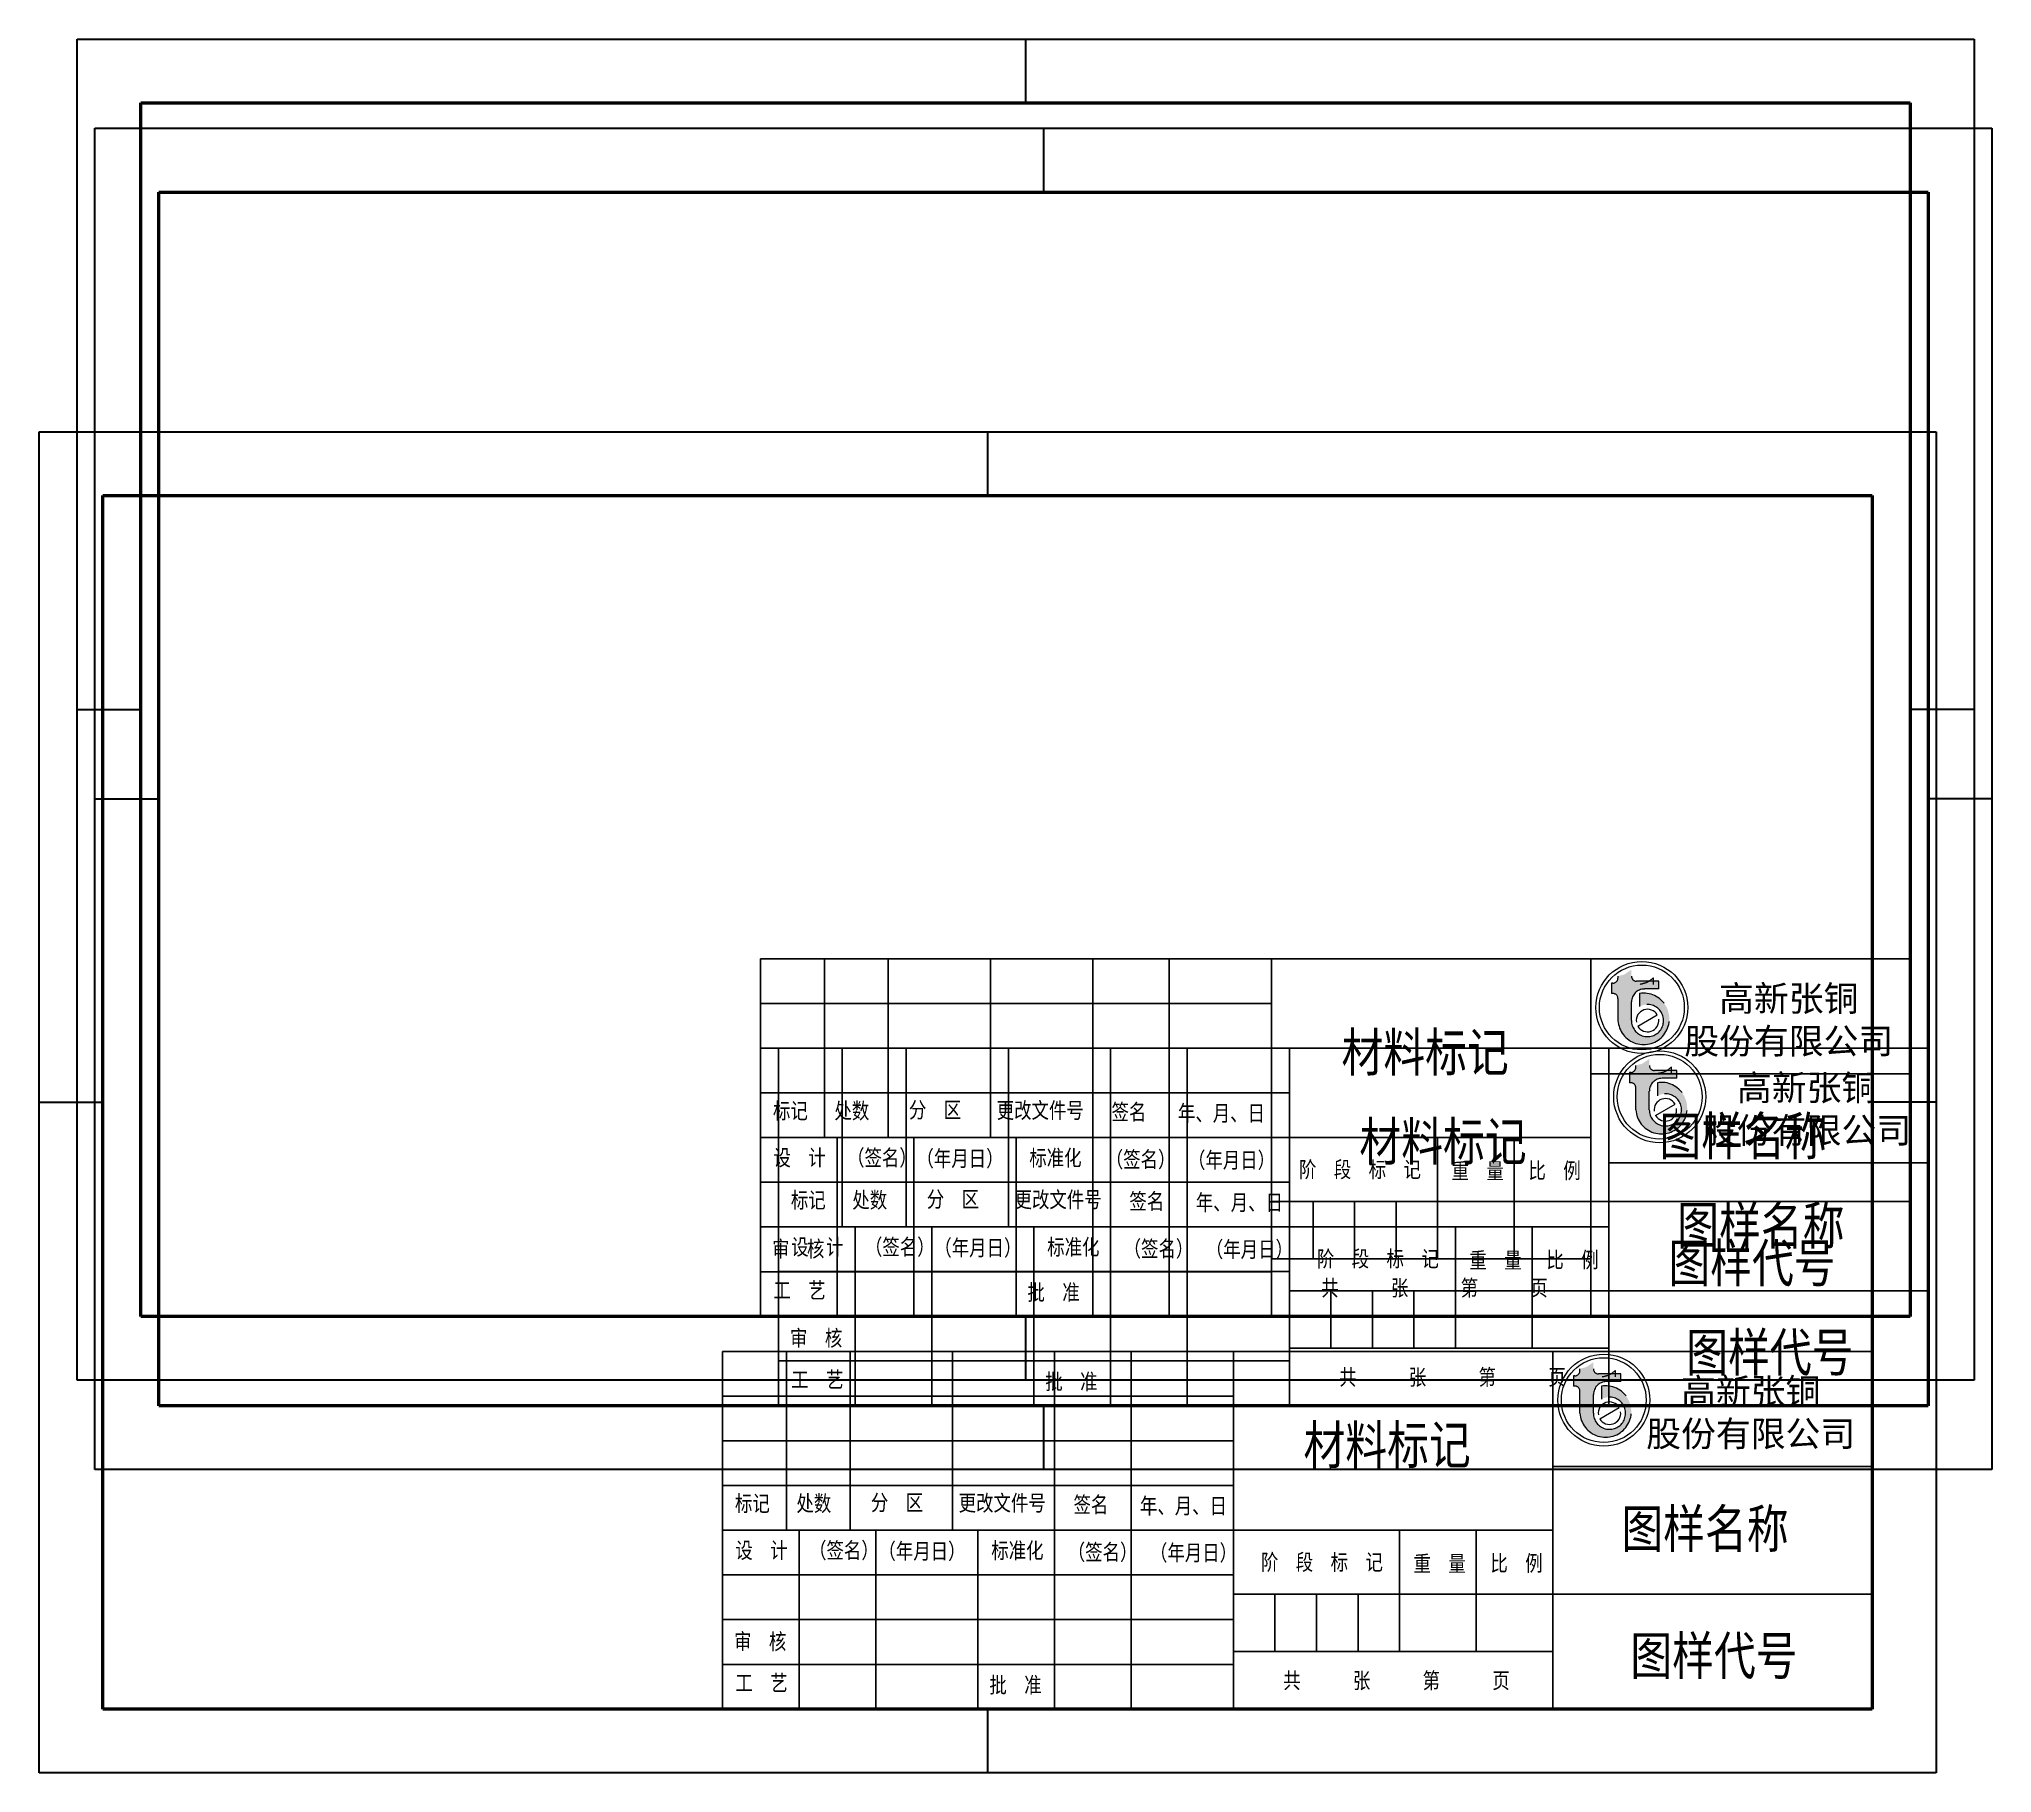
# Model space of a CAD drawing. Header units: millimetres. Extents: x 2480 to 11400, y 1369 to 3119.
# Drawn here: x 11094.5 to 11400.3, y 2848 to 3119.5 of the extents above.
import ezdxf

# ---------------------------------------------------------------- set-up
doc = ezdxf.new("R2010")
doc.units = ezdxf.units.MM
doc.linetypes.add('ACAD_ISO02W100', pattern=[15, 12, -3])
for name, color, linetype, lineweight in [('总内框线', 7, 'Continuous', 50), ('总外框线', 7, 'Continuous', 30), ('标注层', 3, 'Continuous', 25), ('虚线层', 4, 'ACAD_ISO02W100', 25)]:
    doc.layers.add(name, color=color, linetype=linetype, lineweight=lineweight)
doc.styles.get("Standard").update_dxf_attribs({"font": 'arial.ttf'})
doc.styles.add('陈杰（2）', font='gbenor.shx', dxfattribs={"width": 0.8, "bigfont": 'gbcbig.shx'})

# ---------------------------------------------------------------- blocks, each defined once
blk = doc.blocks.new('陈杰的A4图纸')
at = {"layer": '虚线层', "linetype": 'Continuous', "lineweight": 18}
blk.add_hatch(color=1, dxfattribs=at).paths.add_polyline_path([(8853.96, 1473.73), (8854.16, 1473.73), (8854.29, 1473.72), (8854.41, 1473.69), (8854.53, 1473.64), (8854.63, 1473.58), (8854.73, 1473.5), (8854.81, 1473.4), (8854.88, 1473.29), (8854.93, 1473.18), (8854.96, 1473.05), (8854.97, 1472.93), (8854.97, 1469.49), (8855.06, 1468.86), (8855.25, 1468.24), (8855.54, 1467.66), (8855.92, 1467.14), (8856.38, 1466.69), (8856.9, 1466.31), (8857.48, 1466.02), (8858.09, 1465.83), (8858.73, 1465.74), (8859.38, 1465.75), (8860.01, 1465.87), (8860.62, 1466.08), (8861.19, 1466.39), (8861.69, 1466.78), (8862.13, 1467.25), (8862.49, 1467.79), (8862.76, 1468.38), (8862.94, 1469), (8863.01, 1469.64), (8862.97, 1470.28), (8862.84, 1470.91), (8862.61, 1471.51), (8862.28, 1472.07), (8861.87, 1472.57), (8861.38, 1472.99), (8860.84, 1473.33), (8860.24, 1473.58), (8859.62, 1473.73), (8858.97, 1473.78), (8858.33, 1473.73), (8858.33, 1471.67), (8858.7, 1471.85), (8859.1, 1471.96), (8859.51, 1472.01), (8859.92, 1471.99), (8860.32, 1471.9), (8860.7, 1471.75), (8861.06, 1471.54), (8861.37, 1471.27), (8861.64, 1470.96), (8861.85, 1470.61), (8862, 1470.22), (8862.08, 1469.82), (8862.1, 1469.41), (8862.06, 1469), (8861.94, 1468.61), (8861.77, 1468.23), (8861.53, 1467.9), (8861.25, 1467.6), (8860.92, 1467.36), (8860.55, 1467.17), (8860.16, 1467.04), (8859.75, 1466.98), (8859.34, 1466.99), (8858.94, 1467.06), (8858.55, 1467.2), (8858.19, 1467.4), (8857.87, 1467.66), (8857.59, 1467.96), (8857.37, 1468.31), (8857.21, 1468.68), (8857.11, 1469.08), (8857.07, 1469.49), (8857.07, 1472.42), (8857.11, 1472.82), (8857.23, 1473.19), (8857.41, 1473.54), (8857.66, 1473.85), (8857.97, 1474.1), (8858.32, 1474.28), (8858.69, 1474.4), (8859.09, 1474.44), (8861.38, 1474.44), (8861.38, 1475.64), (8857.88, 1475.64), (8857.75, 1475.65), (8857.63, 1475.68), (8857.51, 1475.73), (8857.41, 1475.8), (8857.31, 1475.88), (8857.23, 1475.98), (8857.16, 1476.08), (8857.11, 1476.2), (8857.08, 1476.32), (8857.07, 1476.45), (8857.07, 1477.46), (8855.97, 1476.71), (8854.97, 1476.45), (8854.97, 1476.15), (8854.96, 1476.02), (8854.93, 1475.9), (8854.88, 1475.78), (8854.81, 1475.67), (8854.73, 1475.58), (8854.63, 1475.5), (8854.53, 1475.43), (8854.41, 1475.38), (8854.29, 1475.35), (8854.16, 1475.34), (8853.96, 1475.34)])
for p, q in [((8720.72, 1479.17), (8900.72, 1479.17)), ((8720.72, 1423.17), (8720.72, 1479.17)), ((8730.72, 1479.17), (8730.72, 1451.17)), ((8740.72, 1479.17), (8740.72, 1451.17)), ((8756.72, 1479.17), (8756.72, 1451.17)), ((8772.72, 1479.17), (8772.72, 1451.17)), ((8784.72, 1479.17), (8784.72, 1423.17)), ((8800.72, 1479.17), (8800.72, 1423.17)), ((8850.72, 1423.17), (8850.72, 1479.17)), ((8900.72, 1479.17), (8900.72, 1423.17)), ((8720.72, 1472.17), (8800.72, 1472.17)), ((8720.72, 1465.17), (8800.72, 1465.17)), ((8850.72, 1461.17), (8900.72, 1461.17)), ((8720.72, 1458.17), (8800.72, 1458.17)), ((8720.72, 1451.17), (8850.72, 1451.17)), ((8732.72, 1451.17), (8732.72, 1423.17)), ((8744.72, 1451.17), (8744.72, 1423.17)), ((8760.72, 1451.17), (8760.72, 1423.17)), ((8772.72, 1451.17), (8772.72, 1423.17)), ((8826.72, 1432.17), (8826.72, 1451.17)), ((8838.72, 1432.17), (8838.72, 1451.17)), ((8720.72, 1444.17), (8800.72, 1444.17)), ((8800.72, 1441.17), (8850.72, 1441.17)), ((8807.22, 1441.17), (8807.22, 1432.17)), ((8813.72, 1441.17), (8813.72, 1432.17)), ((8820.22, 1441.17), (8820.22, 1432.17)), ((8850.72, 1441.17), (8900.72, 1441.17)), ((8720.72, 1437.17), (8800.72, 1437.17)), ((8800.72, 1432.17), (8850.72, 1432.17)), ((8720.72, 1430.17), (8800.72, 1430.17)), ((8900.72, 1423.17), (8720.72, 1423.17))]:
    blk.add_line(p, q)
at = {"layer": '总内框线'}
for p, q in [((8623.72, 1613.17), (8900.72, 1613.17)), ((8623.72, 1423.17), (8623.72, 1613.17)), ((8900.72, 1613.17), (8900.72, 1423.17)), ((8900.72, 1423.17), (8623.72, 1423.17))]:
    blk.add_line(p, q, dxfattribs=at)
at = {"layer": '总外框线'}
for p, q in [((8613.72, 1623.17), (8910.72, 1623.17)), ((8613.72, 1413.17), (8613.72, 1623.17)), ((8762.22, 1623.17), (8762.22, 1613.17)), ((8910.72, 1623.17), (8910.72, 1413.17)), ((8613.72, 1518.17), (8623.72, 1518.17)), ((8910.72, 1518.17), (8900.72, 1518.17)), ((8762.22, 1423.17), (8762.22, 1413.17)), ((8910.72, 1413.17), (8613.72, 1413.17))]:
    blk.add_line(p, q, dxfattribs=at)
at = {"layer": '虚线层', "color": 1, "lineweight": 18}
for p, q in [((8853.96, 1475.34), (8853.96, 1473.73)), ((8854.16, 1475.34), (8853.96, 1475.34)), ((8854.97, 1476.15), (8854.97, 1476.45)), ((8861.38, 1475.64), (8857.88, 1475.64)), ((8861.38, 1474.44), (8859.09, 1474.44)), ((8860.52, 1475.16), (8860.52, 1476.17)), ((8861.38, 1474.44), (8861.38, 1475.64)), ((8854.16, 1473.73), (8853.96, 1473.73)), ((8854.97, 1469.49), (8854.97, 1472.93)), ((8857.07, 1469.49), (8857.07, 1472.42)), ((8858.33, 1473.73), (8858.33, 1471.67))]:
    blk.add_line(p, q, dxfattribs=at)
at = {"layer": '虚线层', "color": 1, "linetype": 'Continuous', "lineweight": 18}
blk.add_line((8858.06, 1468.61), (8861.12, 1470.37), dxfattribs=at)
for radius in [7.2, 6.64]:
    blk.add_circle((8858.7, 1471.54), radius, dxfattribs=at)
at = {"layer": '虚线层', "color": 1, "lineweight": 18}
for centre, radius, start, end in [((8854.16, 1476.15), 0.805, 270, 0), ((8858.98, 1469.76), 4.03, 183.7838, 99.2996), ((8857.88, 1476.45), 0.805, 180, 270), ((8859.09, 1472.42), 2.01, 90, 180), ((8854.16, 1472.93), 0.805, 0, 90), ((8859.59, 1469.49), 2.52, 180, 120)]:
    blk.add_arc(centre, radius, start, end, dxfattribs=at)
at = {"layer": '虚线层', "color": 1, "linetype": 'Continuous', "lineweight": 18}
for start, end in [(30, 187.4919), (210, 7.4919)]:
    blk.add_arc((8859.59, 1469.49), 1.76, start, end, dxfattribs=at)
at = {"layer": '虚线层', "color": 1, "lineweight": 18}
blk.add_spline([(8860.52, 1476.17), (8859.42, 1475.43), (8858.42, 1475.16)], degree=3, dxfattribs=at)
at = {"width": 93.0193, "attachment_point": 1, "style": '陈杰（2）'}
for s, insert, char_height in [('{\\fSimSun|b0|i0|c134|p2;材料标记}', (8811.68, 1467.53), 6), ('{\\fSimSun|b0|i0|c134|p2;标记}', (8722.67, 1456.61), 2.5), ('{\\fSimSun|b0|i0|c134|p2;处数}', (8732.29, 1456.62), 2.5), ('{\\fSimSun|b0|i0|c134|p2;分\u3000区}', (8743.95, 1456.75), 2.5), ('{\\fSimSun|b0|i0|c134|p2;更改文件号}', (8757.69, 1456.69), 2.5), ('{\\fSimSun|b0|i0|c134|p2;签名}', (8775.67, 1456.43), 2.5), ('{\\fSimSun|b0|i0|c134|p2;年、月、日}', (8786.07, 1456.24), 2.5), ('{\\fSimSun|b0|i0|c134|p2;图样名称}', (8861.45, 1454.4), 6), ('{\\fSimSun|b0|i0|c134|p2;设\u3000计}', (8722.73, 1449.27), 2.5), ('{\\fSimSun|b0|i0|c134|p2;（签名）}', (8734.27, 1449.27), 2.5), ('{\\fSimSun|b0|i0|c134|p2;\u3000（年月日）}', (8742.4, 1449.15), 2.5), ('{\\fSimSun|b0|i0|c134|p2;标准化}', (8762.8, 1449.25), 2.5), ('{\\fSimSun|b0|i0|c134|p2;（签名）}', (8774.77, 1449), 2.5), ('{\\fSimSun|b0|i0|c134|p2;（年月日）}', (8787.64, 1448.9), 2.5), ('{\\fSimSun|b0|i0|c134|p2;阶\u3000段\u3000标\u3000记}', (8805.02, 1447.42), 2.5), ('{\\fSimSun|b0|i0|c134|p2;重\u3000量}', (8828.9, 1447.19), 2.5), ('{\\fSimSun|b0|i0|c134|p2;比\u3000例}', (8840.95, 1447.26), 2.5), ('{\\fSimSun|b0|i0|c134|p2;审\u3000核}', (8722.53, 1435), 2.5), ('{\\fSimSun|b0|i0|c134|p2;图样代号}', (8862.85, 1434.53), 6), ('{\\fSimSun|b0|i0|c134|p2;工\u3000艺}', (8722.73, 1428.51), 2.5), ('{\\fSimSun|b0|i0|c134|p2;批\u3000准}', (8762.5, 1428.19), 2.5), ('{\\fSimSun|b0|i0|c134|p2;共\u3000\u3000\u3000张\u3000\u3000\u3000第\u3000\u3000\u3000页}', (8808.51, 1428.89), 2.5)]:
    blk.add_mtext(s, dxfattribs=dict(at, insert=insert, char_height=char_height))
at = {"layer": '标注层', "insert": (8881.7, 1469.39), "char_height": 4, "attachment_point": 5, "rotation": 0.0309}
blk.add_mtext('{\\fKaiTi_GB2312|b0|i0|c134|p49;高新张铜\\P股份有限公司}', dxfattribs=at)

msp = doc.modelspace()

# ---------------------------------------------------------------- block references
for p in [(2486.74, 1496.316), (2489.538, 1482.337), (2480.785, 1434.838)]:
    msp.add_blockref('陈杰的A4图纸', p)

doc.saveas('drawing.dxf')
